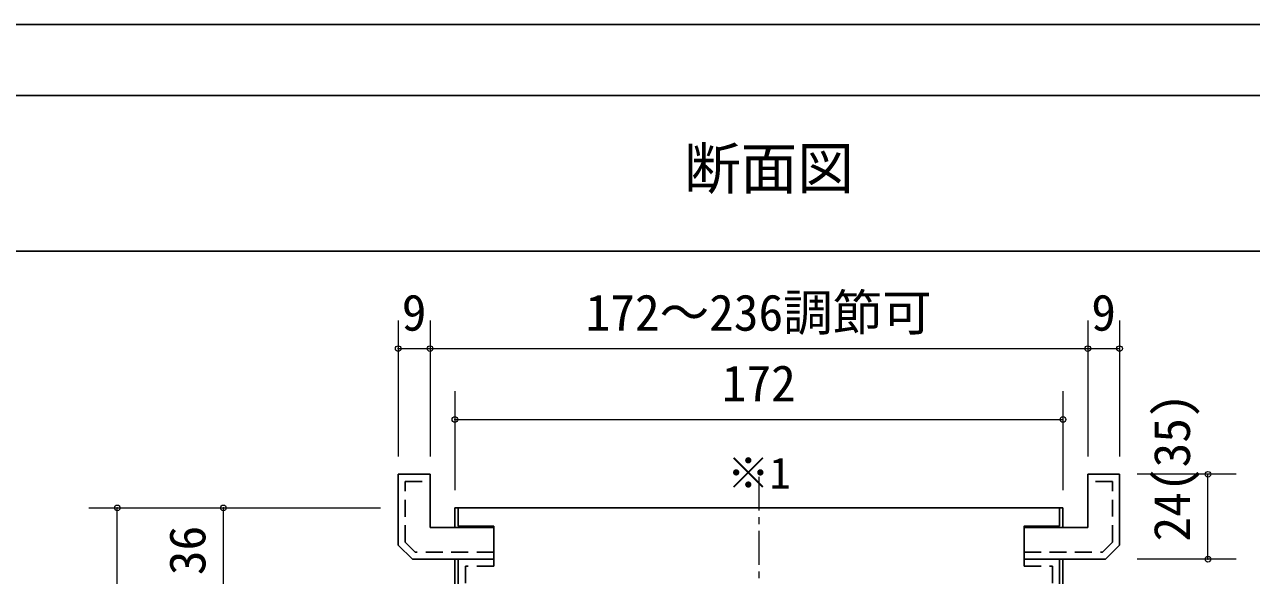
# Model space of a CAD drawing. Units: millimetres at full size. Extents: x -800 to 800, y -560 to 560.
# Drawn here: x -524.5 to -177.5, y 404.3 to 560 of the extents above; entities that cross this region are included whole.
import ezdxf
from ezdxf.enums import TextEntityAlignment as Align

# ---------------------------------------------------------------- set-up
doc = ezdxf.new("R2010")
doc.units = ezdxf.units.MM
doc.header["$LTSCALE"] = 4
doc.header["$PDMODE"] = 32
doc.header["$PDSIZE"] = 1.6
doc.linetypes.add('DASHED1', pattern=[1.8, 1.2, -0.6])
doc.linetypes.add('USER12', pattern=[3.826934, 2.391833, -0.478367, 0.478367, -0.478367])
doc.layers.add('0-0', color=7, linetype='Continuous', lineweight=25)
doc.layers.add('2-0', color=7, linetype='Continuous', lineweight=18)
doc.styles.add('ＭＳ ゴシック', font='')
doc.styles.get('ＭＳ ゴシック').set_extended_font_data('MS Gothic')

msp = doc.modelspace()

# ---------------------------------------------------------------- linework, layer by layer
at = {"layer": '0-0'}
for p, q in [((-780, 540), (152, 540)), ((-780, 496), (152, 496))]:
    msp.add_line(p, q, dxfattribs=at)
msp.add_lwpolyline([(-800, 560), (800, 560), (800, -560)], dxfattribs=at)
at = {"layer": '2-0', "color": 4, "lineweight": 9}
for p, q in [((-418.825, 476.424), (-418.825, 437.924)), ((-409.826, 476.424), (-409.826, 437.924)), ((-223.843, 476.424), (-223.843, 437.924)), ((-214.849, 476.424), (-214.849, 437.924)), ((-418.825, 468.424), (-409.826, 468.424)), ((-409.826, 468.424), (-223.843, 468.424)), ((-223.843, 468.424), (-214.849, 468.424)), ((-402.811, 456.424), (-402.811, 428.424)), ((-230.842, 456.424), (-230.842, 428.424)), ((-402.811, 448.424), (-230.842, 448.424)), ((-181.849, 432.927), (-209.849, 432.927)), ((-189.849, 408.931), (-189.849, 432.927)), ((-506.267, 423.424), (-468.267, 423.424)), ((-498.267, 23.797), (-498.267, 423.424)), ((-476.267, 423.424), (-423.825, 423.424)), ((-468.267, 387.424), (-468.267, 423.424)), ((-181.849, 408.931), (-209.849, 408.931))]:
    msp.add_line(p, q, dxfattribs=at)
at = {"layer": '2-0', "lineweight": 25}
for p, q in [((-418.825, 412.926), (-418.825, 432.927)), ((-418.825, 432.927), (-409.826, 432.927)), ((-409.825, 432.927), (-409.825, 417.922)), ((-223.844, 432.927), (-223.844, 417.922)), ((-214.849, 432.927), (-223.843, 432.927)), ((-402.827, 417.922), (-402.827, 423.424)), ((-230.844, 423.424), (-402.826, 423.424)), ((-401.827, 418.225), (-401.827, 423.424)), ((-231.845, 418.225), (-231.845, 423.424)), ((-230.844, 423.424), (-230.844, 417.922)), ((-409.825, 417.922), (-391.825, 417.922)), ((-391.826, 418.225), (-391.826, 417.922)), ((-223.844, 417.922), (-241.846, 417.922)), ((-241.845, 418.225), (-241.845, 417.922)), ((-414.826, 408.931), (-418.826, 412.926)), ((-391.826, 408.931), (-414.826, 408.931)), ((-402.827, 168.797), (-402.827, 408.931)), ((-401.827, 408.931), (-401.827, 168.797)), ((-241.845, 408.931), (-218.849, 408.931)), ((-231.845, 408.931), (-231.845, 168.797)), ((-230.844, 408.931), (-230.844, 168.797))]:
    msp.add_line(p, q, dxfattribs=at)
at = {"layer": '2-0', "linetype": 'DASHED1', "lineweight": 25}
for p, q in [((-416.825, 430.927), (-409.826, 430.927)), ((-416.825, 413.754), (-416.825, 430.927)), ((-413.998, 410.931), (-416.825, 413.754)), ((-391.826, 410.931), (-413.998, 410.931)), ((-399.827, 406.931), (-399.827, 389.424)), ((-241.845, 408.931), (-241.845, 406.931)), ((-241.845, 406.931), (-233.845, 406.931)), ((-233.845, 406.931), (-233.845, 389.424))]:
    msp.add_line(p, q, dxfattribs=at)
at = {"layer": '2-0', "color": 4, "linetype": 'USER12', "lineweight": 9}
msp.add_line((-316.834, 432.254), (-316.834, 168.797), dxfattribs=at)
at = {"layer": '2-0', "linetype": 'DASHED1', "lineweight": 25}
for points in [[(-241.845, 410.931), (-219.676, 410.931), (-216.849, 413.755), (-216.849, 430.927), (-223.843, 430.927)], [(-391.826, 408.931), (-391.826, 406.931), (-399.827, 406.931)]]:
    msp.add_lwpolyline(points, dxfattribs=at)
at = {"layer": '2-0', "lineweight": 25}
for points in [[(-218.848, 408.931), (-214.849, 412.926), (-214.849, 432.927)], [(-401.827, 418.225), (-391.826, 418.225), (-391.826, 408.931)], [(-231.845, 418.225), (-241.845, 418.225), (-241.845, 408.931)]]:
    msp.add_lwpolyline(points, dxfattribs=at)
at = {"layer": '2-0', "color": 4}
for p in [(-418.825, 468.424), (-409.826, 468.424), (-223.843, 468.424), (-214.849, 468.424), (-402.811, 448.424), (-230.842, 448.424), (-189.849, 432.927), (-498.267, 423.424), (-468.267, 423.424), (-189.849, 408.931)]:
    msp.add_point(p, dxfattribs=at)

# ---------------------------------------------------------------- texts
at = {"layer": '0-0', "style": 'ＭＳ ゴシック'}
msp.add_text('断面図', height=11.73, dxfattribs=at).set_placement((-338, 510), align=Align.BOTTOM_LEFT)
at = {"layer": '2-0', "style": 'ＭＳ ゴシック'}
for s, height, p in [('9', 10.26, (-417.825, 470.424)), ('172～236調節可', 10.26, (-365.834, 470.424)), ('9', 10.26, (-222.846, 470.424)), ('172', 10.26, (-327.326, 450.424)), ('※1', 8.798, (-325.834, 426.254))]:
    msp.add_text(s, height=height, dxfattribs=at).set_placement(p, align=Align.BOTTOM_LEFT)
for s, p in [('24(35)', (-191.849, 413.929)), ('36', (-470.267, 404.426))]:
    msp.add_text(s, height=10.26, rotation=90, dxfattribs=at).set_placement(p, align=Align.BOTTOM_LEFT)

doc.saveas('drawing.dxf')
